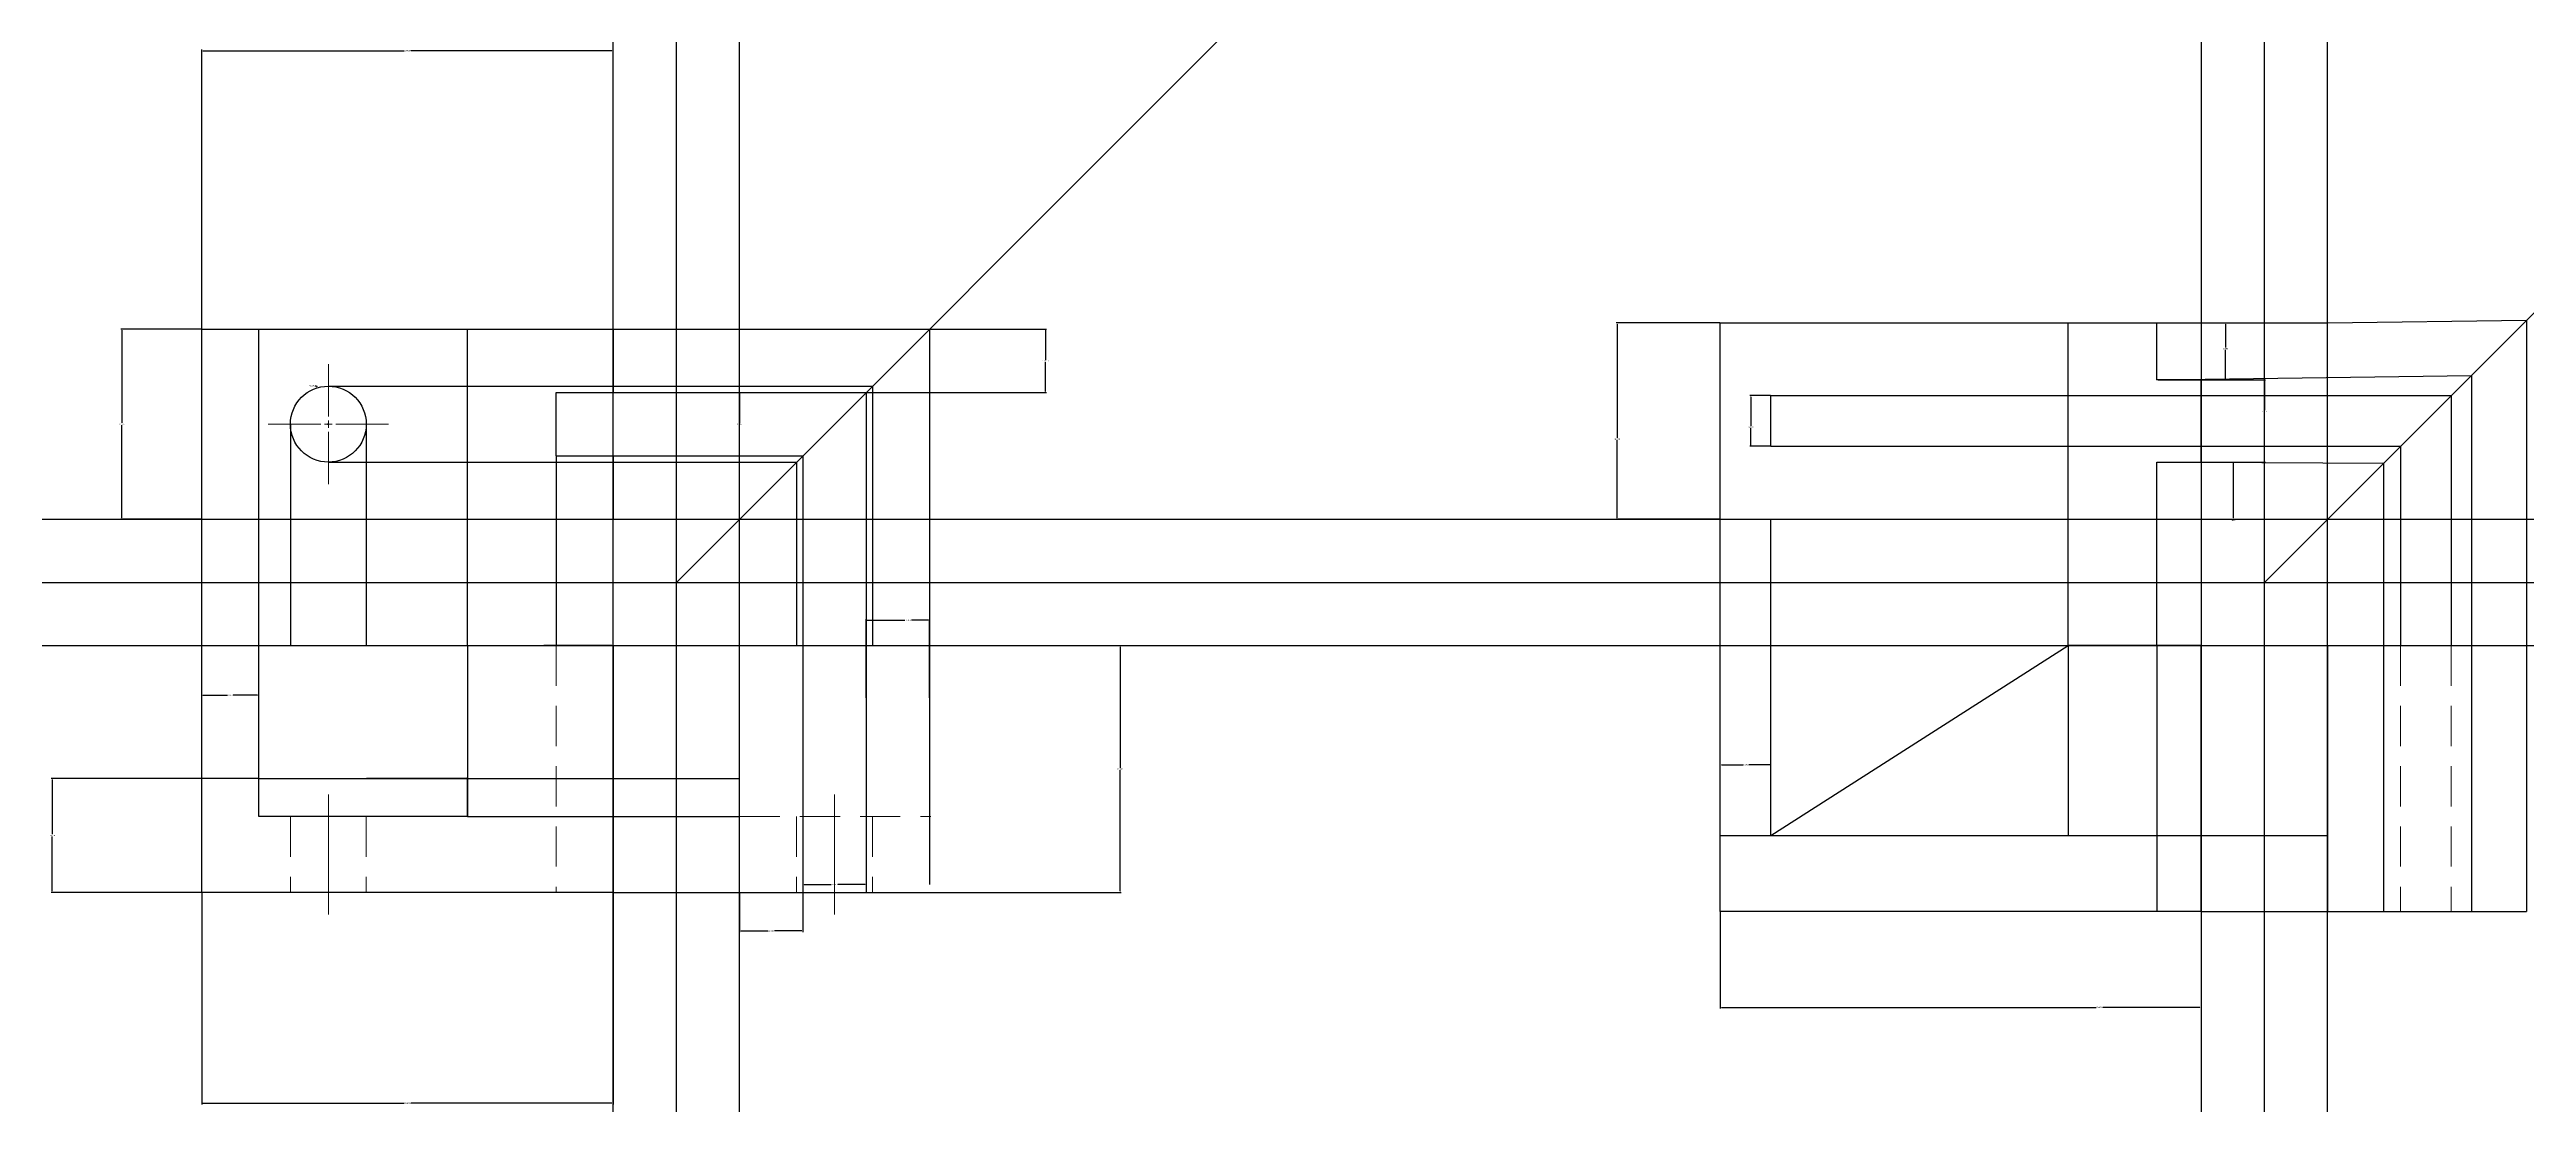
# Model space of a CAD drawing. Header units: millimetres. Extents: x 1469 to 7799, y 1414 to 1806.
# Drawn here: x 1468.6 to 1860.1, y 1527.5 to 1694.2 of the extents above; entities that cross this region are included whole.
import ezdxf

# ---------------------------------------------------------------- set-up
doc = ezdxf.new("R2010")
doc.units = ezdxf.units.MM
doc.linetypes.add('CENTER2', pattern=[28.575, 19.05, -3.175, 3.175, -3.175])
doc.linetypes.add('HIDDEN', pattern=[9.525, 6.35, -3.175])
for name, color, linetype, lineweight in [('centre line', 160, 'CENTER2', 15), ('dimension', 210, 'Continuous', 15), ('hidden line', 40, 'HIDDEN', 20)]:
    doc.layers.add(name, color=color, linetype=linetype, lineweight=lineweight)
doc.layers.add('drawing', color=7, linetype='Continuous')
doc.layers.add('porjection line', color=130, linetype='Continuous', transparency=0.8)
doc.layers.add('ref line', color=10, linetype='Continuous', transparency=0.8)
doc.styles.get("Standard").update_dxf_attribs({"font": 'arial.ttf'})
doc.dimstyles.get("Standard").update_dxf_attribs({"dimtxt": 0.18, "dimasz": 0.18, "dimexe": 0.18, "dimexo": 0.0625, "dimgap": 0.09, "dimtad": 0, "dimtih": 1, "dimtoh": 1, "dimdec": 4, "dimzin": 0, "dimdsep": 46, "dimtxsty": 'Standard', "dimcen": 0.09, "dimadec": 0, "dimazin": 0, "dimtfac": 1, "dimtdec": 4, "dimtofl": 0, "dimtmove": 0, "dimatfit": 3, "dimfxl": 1, "dimtolj": 1, "dimtzin": 0, "dimarcsym": 0})

# ---------------------------------------------------------------- blocks, each defined once
blk = doc.blocks.new('*U216')
at = {"layer": 'centre line', "color": 0, "linetype": 'CENTER2', "transparency": 16777216}
for p, q in [((0, 1.2), (0, 9.5)), ((-9.5, 0), (-1.2, 0)), ((1.2, 0), (9.5, 0)), ((0, -9.5), (0, -1.2))]:
    blk.add_line(p, q, dxfattribs=at)
at = {"layer": 'centre line', "color": 0, "linetype": 'Continuous', "transparency": 16777216}
for p, q in [((-0.6, 0), (0.6, 0)), ((0, -0.6), (0, 0.6))]:
    blk.add_line(p, q, dxfattribs=at)
blk = doc.blocks.new('*U217')
at = {"layer": 'centre line', "color": 0, "linetype": 'CENTER2', "transparency": 16777216}
blk.add_line((0, 9.5), (0, -9.5), dxfattribs=at)
blk = doc.blocks.new('*U218')
at = {"layer": 'centre line', "color": 0, "linetype": 'CENTER2', "transparency": 16777216}
blk.add_line((0, 9.5), (0, -9.5), dxfattribs=at)
blk = doc.blocks.new('*D227')
at = {"layer": 'Defpoints', "color": 0, "transparency": 16777216}
for p in [(1510.9, 1640.78), (1512.67, 1635.05)]:
    blk.add_point(p, dxfattribs=at)
at = {"layer": 'dimension', "color": 0, "lineweight": -2, "transparency": 16777216}
for p, q in [((1510.61, 1641.12), (1510.79, 1641.12)), ((1510.79, 1641.12), (1510.84, 1640.95)), ((1512.58, 1635.05), (1512.76, 1635.05)), ((1512.67, 1634.96), (1512.67, 1635.14))]:
    blk.add_line(p, q, dxfattribs=at)
at = {"layer": 'dimension', "color": 0, "transparency": 16777216}
blk.add_solid([(1510.87, 1640.96), (1510.82, 1640.94), (1510.9, 1640.78)], dxfattribs=at)
at = {"layer": 'dimension', "color": 0, "transparency": 16777216, "insert": (1510.06, 1641.12), "char_height": 0.18, "attachment_point": 5}
blk.add_mtext('\\A1;R6.0000', dxfattribs=at)
blk = doc.blocks.new('*D408')
at = {"layer": 'Defpoints', "color": 0, "transparency": 16777216}
for p in [(1492.67, 1650.05), (1480.05, 1620.05), (1492.67, 1620.05)]:
    blk.add_point(p, dxfattribs=at)
at = {"layer": 'dimension', "color": 0, "lineweight": -2, "transparency": 16777216}
for p, q in [((1492.61, 1650.05), (1479.87, 1650.05)), ((1480.05, 1649.87), (1480.05, 1635.23)), ((1480.05, 1620.23), (1480.05, 1634.86)), ((1492.61, 1620.05), (1479.87, 1620.05))]:
    blk.add_line(p, q, dxfattribs=at)
at = {"layer": 'dimension', "color": 0, "transparency": 16777216}
for points in [[(1480.02, 1649.87), (1480.08, 1649.87), (1480.05, 1650.05)], [(1480.02, 1620.23), (1480.08, 1620.23), (1480.05, 1620.05)]]:
    blk.add_solid(points, dxfattribs=at)
at = {"layer": 'dimension', "color": 0, "transparency": 16777216, "insert": (1480.05, 1635.05), "char_height": 0.18, "attachment_point": 5}
blk.add_mtext('\\A1;30.0000', dxfattribs=at)
blk = doc.blocks.new('*D409')
at = {"layer": 'Defpoints', "color": 0, "transparency": 16777216}
for p in [(1557.67, 1694.06), (1492.67, 1650.05), (1557.67, 1650.05)]:
    blk.add_point(p, dxfattribs=at)
at = {"layer": 'dimension', "color": 0, "lineweight": -2, "transparency": 16777216}
for p, q in [((1492.67, 1650.11), (1492.67, 1694.24)), ((1492.85, 1694.06), (1524.64, 1694.06)), ((1557.49, 1694.06), (1525.71, 1694.06)), ((1557.67, 1650.11), (1557.67, 1694.24))]:
    blk.add_line(p, q, dxfattribs=at)
at = {"layer": 'dimension', "color": 0, "transparency": 16777216}
for points in [[(1492.85, 1694.09), (1492.85, 1694.03), (1492.67, 1694.06)], [(1557.49, 1694.09), (1557.49, 1694.03), (1557.67, 1694.06)]]:
    blk.add_solid(points, dxfattribs=at)
at = {"layer": 'dimension', "color": 0, "transparency": 16777216, "insert": (1525.17, 1694.06), "char_height": 0.18, "attachment_point": 5}
blk.add_mtext('\\A1;65.0000', dxfattribs=at)
blk = doc.blocks.new('*D410')
at = {"layer": 'Defpoints', "color": 0, "transparency": 16777216}
for p in [(1492.67, 1579.05), (1469.05, 1561.05), (1492.67, 1561.05)]:
    blk.add_point(p, dxfattribs=at)
at = {"layer": 'dimension', "color": 0, "lineweight": -2, "transparency": 16777216}
for p, q in [((1492.61, 1579.05), (1468.87, 1579.05)), ((1469.05, 1578.87), (1469.05, 1570.23)), ((1469.05, 1561.23), (1469.05, 1569.86)), ((1492.61, 1561.05), (1468.87, 1561.05))]:
    blk.add_line(p, q, dxfattribs=at)
at = {"layer": 'dimension', "color": 0, "transparency": 16777216}
for points in [[(1469.02, 1578.87), (1469.08, 1578.87), (1469.05, 1579.05)], [(1469.02, 1561.23), (1469.08, 1561.23), (1469.05, 1561.05)]]:
    blk.add_solid(points, dxfattribs=at)
at = {"layer": 'dimension', "color": 0, "transparency": 16777216, "insert": (1469.05, 1570.05), "char_height": 0.18, "attachment_point": 5}
blk.add_mtext('\\A1;18.0000', dxfattribs=at)
blk = doc.blocks.new('*D411')
at = {"layer": 'Defpoints', "color": 0, "transparency": 16777216}
for p in [(1492.67, 1561.05), (1557.67, 1561.05), (1557.67, 1527.72)]:
    blk.add_point(p, dxfattribs=at)
at = {"layer": 'dimension', "color": 0, "lineweight": -2, "transparency": 16777216}
for p, q in [((1492.67, 1560.98), (1492.67, 1527.54)), ((1557.67, 1560.98), (1557.67, 1527.54)), ((1492.85, 1527.72), (1524.64, 1527.72)), ((1557.49, 1527.72), (1525.71, 1527.72))]:
    blk.add_line(p, q, dxfattribs=at)
at = {"layer": 'dimension', "color": 0, "transparency": 16777216}
for points in [[(1492.85, 1527.75), (1492.85, 1527.69), (1492.67, 1527.72)], [(1557.49, 1527.75), (1557.49, 1527.69), (1557.67, 1527.72)]]:
    blk.add_solid(points, dxfattribs=at)
at = {"layer": 'dimension', "color": 0, "transparency": 16777216, "insert": (1525.17, 1527.72), "char_height": 0.18, "attachment_point": 5}
blk.add_mtext('\\A1;65.0000', dxfattribs=at)
blk = doc.blocks.new('*D228')
at = {"layer": 'Defpoints', "color": 0, "transparency": 16777216}
for p in [(1607.89, 1600.05), (1637.82, 1600.05), (1607.89, 1561.05)]:
    blk.add_point(p, dxfattribs=at)
at = {"layer": 'dimension', "color": 0, "lineweight": -2, "transparency": 16777216}
for p, q in [((1607.96, 1600.05), (1638, 1600.05)), ((1637.82, 1599.87), (1637.82, 1580.73)), ((1637.82, 1561.23), (1637.82, 1580.36)), ((1607.96, 1561.05), (1638, 1561.05))]:
    blk.add_line(p, q, dxfattribs=at)
at = {"layer": 'dimension', "color": 0, "transparency": 16777216}
for points in [[(1637.79, 1599.87), (1637.85, 1599.87), (1637.82, 1600.05)], [(1637.79, 1561.23), (1637.85, 1561.23), (1637.82, 1561.05)]]:
    blk.add_solid(points, dxfattribs=at)
at = {"layer": 'dimension', "color": 0, "transparency": 16777216, "insert": (1637.82, 1580.55), "char_height": 0.18, "attachment_point": 5}
blk.add_mtext('\\A1;39.0000', dxfattribs=at)
blk = doc.blocks.new('*D412')
at = {"layer": 'Defpoints', "color": 0, "transparency": 16777216}
for p in [(1557.67, 1650.05), (1557.67, 1640.05), (1626.01, 1640.05)]:
    blk.add_point(p, dxfattribs=at)
at = {"layer": 'dimension', "color": 0, "lineweight": -2, "transparency": 16777216}
for p, q in [((1557.74, 1650.05), (1626.19, 1650.05)), ((1626.01, 1649.87), (1626.01, 1645.23)), ((1626.01, 1640.23), (1626.01, 1644.86)), ((1557.74, 1640.05), (1626.19, 1640.05))]:
    blk.add_line(p, q, dxfattribs=at)
at = {"layer": 'dimension', "color": 0, "transparency": 16777216}
for points in [[(1625.98, 1649.87), (1626.04, 1649.87), (1626.01, 1650.05)], [(1625.98, 1640.23), (1626.04, 1640.23), (1626.01, 1640.05)]]:
    blk.add_solid(points, dxfattribs=at)
at = {"layer": 'dimension', "color": 0, "transparency": 16777216, "insert": (1626.01, 1645.05), "char_height": 0.18, "attachment_point": 5}
blk.add_mtext('\\A1;10.0000', dxfattribs=at)
blk = doc.blocks.new('*D413')
at = {"layer": 'Defpoints', "color": 0, "transparency": 16777216}
for p in [(1553.17, 1640.05), (1577.67, 1640.05), (1553.17, 1630.05)]:
    blk.add_point(p, dxfattribs=at)
at = {"layer": 'dimension', "color": 0, "lineweight": -2, "transparency": 16777216}
for p, q in [((1553.24, 1640.05), (1577.85, 1640.05)), ((1577.67, 1639.87), (1577.67, 1635.23)), ((1577.67, 1630.23), (1577.67, 1634.86)), ((1553.24, 1630.05), (1577.85, 1630.05))]:
    blk.add_line(p, q, dxfattribs=at)
at = {"layer": 'dimension', "color": 0, "transparency": 16777216}
for points in [[(1577.64, 1639.87), (1577.7, 1639.87), (1577.67, 1640.05)], [(1577.64, 1630.23), (1577.7, 1630.23), (1577.67, 1630.05)]]:
    blk.add_solid(points, dxfattribs=at)
at = {"layer": 'dimension', "color": 0, "transparency": 16777216, "insert": (1577.67, 1635.05), "char_height": 0.18, "attachment_point": 5}
blk.add_mtext('\\A1;10.0000', dxfattribs=at)
blk = doc.blocks.new('*D414')
at = {"layer": 'Defpoints', "color": 0, "transparency": 16777216}
for p in [(1534.67, 1600.05), (1557.67, 1600.05), (1557.67, 1600.05)]:
    blk.add_point(p, dxfattribs=at)
at = {"layer": 'dimension', "color": 0, "lineweight": -2, "transparency": 16777216}
for p, q in [((1534.67, 1600.11), (1534.67, 1600.23)), ((1534.85, 1600.05), (1545.64, 1600.05)), ((1557.49, 1600.05), (1546.71, 1600.05)), ((1557.67, 1600.11), (1557.67, 1600.23))]:
    blk.add_line(p, q, dxfattribs=at)
at = {"layer": 'dimension', "color": 0, "transparency": 16777216}
for points in [[(1534.85, 1600.08), (1534.85, 1600.02), (1534.67, 1600.05)], [(1557.49, 1600.08), (1557.49, 1600.02), (1557.67, 1600.05)]]:
    blk.add_solid(points, dxfattribs=at)
at = {"layer": 'dimension', "color": 0, "transparency": 16777216, "insert": (1546.17, 1600.05), "char_height": 0.18, "attachment_point": 5}
blk.add_mtext('\\A1;23.0000', dxfattribs=at)
blk = doc.blocks.new('*D396')
at = {"layer": 'Defpoints', "color": 0, "transparency": 16777216}
for p in [(1534.67, 1579.05), (1501.67, 1573.05), (1534.67, 1573.05)]:
    blk.add_point(p, dxfattribs=at)
at = {"layer": 'dimension', "color": 0, "lineweight": -2, "transparency": 16777216}
for p, q in [((1501.67, 1573.11), (1501.67, 1579.23)), ((1501.85, 1579.05), (1517.64, 1579.05)), ((1534.49, 1579.05), (1518.71, 1579.05)), ((1534.67, 1573.11), (1534.67, 1579.23))]:
    blk.add_line(p, q, dxfattribs=at)
at = {"layer": 'dimension', "color": 0, "transparency": 16777216}
for points in [[(1501.85, 1579.08), (1501.85, 1579.02), (1501.67, 1579.05)], [(1534.49, 1579.08), (1534.49, 1579.02), (1534.67, 1579.05)]]:
    blk.add_solid(points, dxfattribs=at)
at = {"layer": 'dimension', "color": 0, "transparency": 16777216, "insert": (1518.17, 1579.05), "char_height": 0.18, "attachment_point": 5}
blk.add_mtext('\\A1;33.0000', dxfattribs=at)
blk = doc.blocks.new('*D226')
at = {"layer": 'Defpoints', "color": 0, "transparency": 16777216}
for p in [(1501.67, 1592.22), (1492.67, 1579.05), (1501.67, 1579.23)]:
    blk.add_point(p, dxfattribs=at)
at = {"layer": 'dimension', "color": 0, "lineweight": -2, "transparency": 16777216}
for p, q in [((1492.67, 1579.11), (1492.67, 1592.4)), ((1492.85, 1592.22), (1496.71, 1592.22)), ((1501.49, 1592.22), (1497.64, 1592.22)), ((1501.67, 1579.29), (1501.67, 1592.4))]:
    blk.add_line(p, q, dxfattribs=at)
at = {"layer": 'dimension', "color": 0, "transparency": 16777216}
for points in [[(1492.85, 1592.25), (1492.85, 1592.19), (1492.67, 1592.22)], [(1501.49, 1592.25), (1501.49, 1592.19), (1501.67, 1592.22)]]:
    blk.add_solid(points, dxfattribs=at)
at = {"layer": 'dimension', "color": 0, "transparency": 16777216, "insert": (1497.17, 1592.22), "char_height": 0.18, "attachment_point": 5}
blk.add_mtext('\\A1;9.0000', dxfattribs=at)
blk = doc.blocks.new('*D397')
at = {"layer": 'Defpoints', "color": 0, "transparency": 16777216}
for p in [(1577.67, 1561.05), (1587.67, 1561.05), (1587.67, 1554.95)]:
    blk.add_point(p, dxfattribs=at)
at = {"layer": 'dimension', "color": 0, "lineweight": -2, "transparency": 16777216}
for p, q in [((1577.67, 1560.98), (1577.67, 1554.77)), ((1587.67, 1560.98), (1587.67, 1554.77)), ((1577.85, 1554.95), (1582.15, 1554.95)), ((1587.49, 1554.95), (1583.2, 1554.95))]:
    blk.add_line(p, q, dxfattribs=at)
at = {"layer": 'dimension', "color": 0, "transparency": 16777216}
for points in [[(1577.85, 1554.98), (1577.85, 1554.92), (1577.67, 1554.95)], [(1587.49, 1554.98), (1587.49, 1554.92), (1587.67, 1554.95)]]:
    blk.add_solid(points, dxfattribs=at)
at = {"layer": 'dimension', "color": 0, "transparency": 16777216, "insert": (1582.67, 1554.95), "char_height": 0.18, "attachment_point": 5}
blk.add_mtext('\\A1;10.0000', dxfattribs=at)
blk = doc.blocks.new('*D398')
at = {"layer": 'Defpoints', "color": 0, "transparency": 16777216}
for p in [(1587.67, 1565.12), (1597.67, 1565.12), (1597.67, 1562.29)]:
    blk.add_point(p, dxfattribs=at)
at = {"layer": 'dimension', "color": 0, "lineweight": -2, "transparency": 16777216}
for p, q in [((1587.67, 1565.06), (1587.67, 1562.11)), ((1587.85, 1562.29), (1592.15, 1562.29)), ((1597.49, 1562.29), (1593.2, 1562.29)), ((1597.67, 1565.06), (1597.67, 1562.11))]:
    blk.add_line(p, q, dxfattribs=at)
at = {"layer": 'dimension', "color": 0, "transparency": 16777216}
for points in [[(1587.85, 1562.32), (1587.85, 1562.26), (1587.67, 1562.29)], [(1597.49, 1562.32), (1597.49, 1562.26), (1597.67, 1562.29)]]:
    blk.add_solid(points, dxfattribs=at)
at = {"layer": 'dimension', "color": 0, "transparency": 16777216, "insert": (1592.67, 1562.29), "char_height": 0.18, "attachment_point": 5}
blk.add_mtext('\\A1;10.0000', dxfattribs=at)
blk = doc.blocks.new('*D399')
at = {"layer": 'Defpoints', "color": 0, "transparency": 16777216}
for p in [(1607.67, 1604.07), (1597.67, 1591.73), (1607.67, 1591.73)]:
    blk.add_point(p, dxfattribs=at)
at = {"layer": 'drawing', "color": 0, "lineweight": -2, "transparency": 16777216}
for p, q in [((1597.67, 1591.79), (1597.67, 1604.25)), ((1597.85, 1604.07), (1603.77, 1604.07)), ((1607.49, 1604.07), (1604.82, 1604.07)), ((1607.67, 1591.79), (1607.67, 1604.25))]:
    blk.add_line(p, q, dxfattribs=at)
at = {"layer": 'drawing', "color": 0, "transparency": 16777216}
for points in [[(1597.85, 1604.1), (1597.85, 1604.04), (1597.67, 1604.07)], [(1607.49, 1604.1), (1607.49, 1604.04), (1607.67, 1604.07)]]:
    blk.add_solid(points, dxfattribs=at)
at = {"layer": 'drawing', "color": 0, "transparency": 16777216, "insert": (1604.3, 1604.07), "char_height": 0.18, "attachment_point": 5}
blk.add_mtext('\\A1;10.0000', dxfattribs=at)
blk = doc.blocks.new('*D400')
at = {"layer": 'Defpoints', "color": 0, "transparency": 16777216}
for p in [(1732.65, 1651.05), (1716.39, 1620.05), (1732.65, 1620.05)]:
    blk.add_point(p, dxfattribs=at)
at = {"layer": 'dimension', "color": 0, "lineweight": -2, "transparency": 16777216}
for p, q in [((1732.59, 1651.05), (1716.21, 1651.05)), ((1716.39, 1650.87), (1716.39, 1632.87)), ((1716.39, 1620.23), (1716.39, 1632.51)), ((1732.59, 1620.05), (1716.21, 1620.05))]:
    blk.add_line(p, q, dxfattribs=at)
at = {"layer": 'dimension', "color": 0, "transparency": 16777216}
for points in [[(1716.36, 1650.87), (1716.42, 1650.87), (1716.39, 1651.05)], [(1716.36, 1620.23), (1716.42, 1620.23), (1716.39, 1620.05)]]:
    blk.add_solid(points, dxfattribs=at)
at = {"layer": 'dimension', "color": 0, "transparency": 16777216, "insert": (1716.39, 1632.69), "char_height": 0.18, "attachment_point": 5}
blk.add_mtext('\\A1;31.0000', dxfattribs=at)
blk = doc.blocks.new('*D401')
at = {"layer": 'Defpoints', "color": 0, "transparency": 16777216}
for p in [(1732.65, 1558.05), (1808.65, 1558.05), (1808.65, 1542.88)]:
    blk.add_point(p, dxfattribs=at)
at = {"layer": 'dimension', "color": 0, "lineweight": -2, "transparency": 16777216}
for p, q in [((1732.65, 1557.98), (1732.65, 1542.7)), ((1808.65, 1557.98), (1808.65, 1542.7)), ((1732.83, 1542.88), (1792.05, 1542.88)), ((1808.47, 1542.88), (1793.12, 1542.88))]:
    blk.add_line(p, q, dxfattribs=at)
at = {"layer": 'dimension', "color": 0, "transparency": 16777216}
for points in [[(1732.83, 1542.91), (1732.83, 1542.85), (1732.65, 1542.88)], [(1808.47, 1542.91), (1808.47, 1542.85), (1808.65, 1542.88)]]:
    blk.add_solid(points, dxfattribs=at)
at = {"layer": 'dimension', "color": 0, "transparency": 16777216, "insert": (1792.58, 1542.88), "char_height": 0.18, "attachment_point": 5}
blk.add_mtext('\\A1;76.0000', dxfattribs=at)
blk = doc.blocks.new('*D402')
at = {"layer": 'Defpoints', "color": 0, "transparency": 16777216}
for p in [(1801.65, 1651.05), (1801.78, 1642.05), (1812.53, 1642.05)]:
    blk.add_point(p, dxfattribs=at)
at = {"layer": 'dimension', "color": 0, "lineweight": -2, "transparency": 16777216}
for p, q in [((1801.72, 1651.05), (1812.71, 1651.05)), ((1812.53, 1650.87), (1812.53, 1647.15)), ((1812.53, 1642.23), (1812.53, 1646.78)), ((1801.85, 1642.05), (1812.71, 1642.05))]:
    blk.add_line(p, q, dxfattribs=at)
at = {"layer": 'dimension', "color": 0, "transparency": 16777216}
for points in [[(1812.5, 1650.87), (1812.56, 1650.87), (1812.53, 1651.05)], [(1812.5, 1642.23), (1812.56, 1642.23), (1812.53, 1642.05)]]:
    blk.add_solid(points, dxfattribs=at)
at = {"layer": 'dimension', "color": 0, "transparency": 16777216, "insert": (1812.53, 1646.97), "char_height": 0.18, "attachment_point": 5}
blk.add_mtext('\\A1;8.9982', dxfattribs=at)
blk = doc.blocks.new('*D403')
at = {"layer": 'Defpoints', "color": 0, "transparency": 16777216}
for p in [(1807.28, 1642.05), (1805.15, 1629.05), (1818.65, 1629.05)]:
    blk.add_point(p, dxfattribs=at)
at = {"layer": 'dimension', "color": 0, "lineweight": -2, "transparency": 16777216}
for p, q in [((1807.34, 1642.05), (1818.83, 1642.05)), ((1818.65, 1641.87), (1818.65, 1637.23)), ((1818.65, 1629.23), (1818.65, 1636.87)), ((1805.22, 1629.05), (1818.83, 1629.05))]:
    blk.add_line(p, q, dxfattribs=at)
at = {"layer": 'dimension', "color": 0, "transparency": 16777216}
for points in [[(1818.62, 1641.87), (1818.68, 1641.87), (1818.65, 1642.05)], [(1818.62, 1629.23), (1818.68, 1629.23), (1818.65, 1629.05)]]:
    blk.add_solid(points, dxfattribs=at)
at = {"layer": 'dimension', "color": 0, "transparency": 16777216, "insert": (1818.65, 1637.05), "char_height": 0.18, "attachment_point": 5}
blk.add_mtext('\\A1;13.0018', dxfattribs=at)
blk = doc.blocks.new('*D404')
at = {"layer": 'Defpoints', "color": 0, "transparency": 16777216}
for p in [(1805.15, 1629.05), (1801.65, 1620.05), (1813.72, 1620.05)]:
    blk.add_point(p, dxfattribs=at)
at = {"layer": 'dimension', "color": 0, "lineweight": -2, "transparency": 16777216}
for p, q in [((1805.22, 1629.05), (1813.9, 1629.05)), ((1813.72, 1628.87), (1813.72, 1620.23)), ((1801.72, 1620.05), (1813.9, 1620.05)), ((1813.72, 1619.87), (1813.54, 1619.87)), ((1813.72, 1620.05), (1813.72, 1619.87))]:
    blk.add_line(p, q, dxfattribs=at)
at = {"layer": 'dimension', "color": 0, "transparency": 16777216}
for points in [[(1813.69, 1628.87), (1813.75, 1628.87), (1813.72, 1629.05)], [(1813.69, 1620.23), (1813.75, 1620.23), (1813.72, 1620.05)]]:
    blk.add_solid(points, dxfattribs=at)
at = {"layer": 'dimension', "color": 0, "transparency": 16777216, "insert": (1813.72, 1619.87), "char_height": 0.18, "attachment_point": 5}
blk.add_mtext('\\A1;9.0000', dxfattribs=at)
blk = doc.blocks.new('*D405')
at = {"layer": 'Defpoints', "color": 0, "transparency": 16777216}
for p in [(1740.65, 1639.55), (1737.5, 1631.55), (1740.65, 1631.55)]:
    blk.add_point(p, dxfattribs=at)
at = {"layer": 'dimension', "color": 0, "lineweight": -2, "transparency": 16777216}
for p, q in [((1740.59, 1639.55), (1737.32, 1639.55)), ((1737.5, 1639.37), (1737.5, 1634.77)), ((1737.5, 1631.73), (1737.5, 1634.4)), ((1740.59, 1631.55), (1737.32, 1631.55))]:
    blk.add_line(p, q, dxfattribs=at)
at = {"layer": 'dimension', "color": 0, "transparency": 16777216}
for points in [[(1737.47, 1639.37), (1737.53, 1639.37), (1737.5, 1639.55)], [(1737.47, 1631.73), (1737.53, 1631.73), (1737.5, 1631.55)]]:
    blk.add_solid(points, dxfattribs=at)
at = {"layer": 'dimension', "color": 0, "transparency": 16777216, "insert": (1737.5, 1634.59), "char_height": 0.18, "attachment_point": 5}
blk.add_mtext('\\A1;8.0000', dxfattribs=at)
blk = doc.blocks.new('*D406')
at = {"layer": 'Defpoints', "color": 0, "transparency": 16777216}
for p in [(1740.65, 1581.23), (1732.65, 1570.05), (1740.65, 1570.05)]:
    blk.add_point(p, dxfattribs=at)
at = {"layer": 'dimension', "color": 0, "lineweight": -2, "transparency": 16777216}
for p, q in [((1732.65, 1570.11), (1732.65, 1581.41)), ((1732.83, 1581.23), (1736.27, 1581.23)), ((1740.47, 1581.23), (1737.2, 1581.23)), ((1740.65, 1570.11), (1740.65, 1581.41))]:
    blk.add_line(p, q, dxfattribs=at)
at = {"layer": 'dimension', "color": 0, "transparency": 16777216}
for points in [[(1732.83, 1581.26), (1732.83, 1581.2), (1732.65, 1581.23)], [(1740.47, 1581.26), (1740.47, 1581.2), (1740.65, 1581.23)]]:
    blk.add_solid(points, dxfattribs=at)
at = {"layer": 'dimension', "color": 0, "transparency": 16777216, "insert": (1736.73, 1581.23), "char_height": 0.18, "attachment_point": 5}
blk.add_mtext('\\A1;8.0000', dxfattribs=at)

msp = doc.modelspace()

# ---------------------------------------------------------------- linework, layer by layer
at = {"layer": 'drawing'}
for p, q in [((1492.67266, 1620.04556), (1492.67266, 1650.04556)), ((1492.67266, 1650.04556), (1557.67266, 1650.04556)), ((1501.67266, 1620.04556), (1501.67266, 1650.04556)), ((1534.67266, 1620.04556), (1534.67266, 1650.04556)), ((1557.67266, 1650.04556), (1557.67266, 1640.04556)), ((1732.65467, 1620.04556), (1732.65467, 1651.04556)), ((1732.65467, 1651.04556), (1801.65467, 1651.04556)), ((1787.65467, 1620.04556), (1787.65467, 1651.04556)), ((1801.65467, 1642.04556), (1801.65467, 1651.04556)), ((1808.65467, 1642.04556), (1801.65467, 1642.04556)), ((1808.65467, 1629.04556), (1808.65467, 1642.04556)), ((1548.67266, 1630.04556), (1548.67266, 1640.04556)), ((1548.67266, 1640.04556), (1557.67266, 1640.04556)), ((1740.65467, 1631.54556), (1740.65467, 1639.54556)), ((1740.65467, 1639.54556), (1787.65467, 1639.54556)), ((1548.67266, 1630.04556), (1557.67266, 1630.04556)), ((1557.67266, 1630.04556), (1557.67266, 1620.04556)), ((1740.65467, 1631.54556), (1787.65467, 1631.54556)), ((1801.65467, 1620.04556), (1801.65467, 1629.04556)), ((1801.65467, 1629.04556), (1808.65467, 1629.04556)), ((1492.67266, 1620.04556), (1557.67266, 1620.04556)), ((1732.65467, 1620.04556), (1801.65467, 1620.04556)), ((1534.67266, 1600.04556), (1557.67266, 1600.04556)), ((1534.67266, 1600.04556), (1534.67266, 1573.04556)), ((1557.67266, 1600.04556), (1557.67266, 1561.04556)), ((1577.67266, 1561.04556), (1577.67266, 1600.04556)), ((1577.67266, 1600.04556), (1607.67266, 1600.04556)), ((1587.67266, 1600.04556), (1587.67266, 1561.04556)), ((1597.67266, 1600.04556), (1597.67266, 1561.04556)), ((1607.67266, 1600.04556), (1607.67266, 1562.29105)), ((1740.65467, 1570.04556), (1787.65467, 1600.04556)), ((1801.65467, 1600.04556), (1787.65467, 1600.04556)), ((1787.65467, 1600.04556), (1787.65467, 1570.04556)), ((1808.65467, 1600.04556), (1801.65467, 1600.04556)), ((1801.65467, 1600.04556), (1801.65467, 1558.04556)), ((1808.65467, 1558.04556), (1808.65467, 1600.04556)), ((1828.65467, 1600.04556), (1828.65467, 1558.04556)), ((1828.65467, 1600.04556), (1860.07447, 1600.04556)), ((1837.49925, 1600.04556), (1837.49925, 1558.04556)), ((1851.36722, 1600.04556), (1851.36722, 1558.04556)), ((1860.07447, 1600.04556), (1860.07447, 1558.04556)), ((1501.67266, 1579.04556), (1492.67266, 1579.04556)), ((1492.67266, 1561.04556), (1492.67266, 1579.04556)), ((1501.67266, 1573.04556), (1501.67266, 1579.04556)), ((1534.67266, 1573.04556), (1501.67266, 1573.04556)), ((1732.65467, 1558.04556), (1732.65467, 1570.04556)), ((1732.65467, 1570.04556), (1787.65467, 1570.04556)), ((1557.67266, 1561.04556), (1492.67266, 1561.04556)), ((1577.67266, 1561.04556), (1597.67266, 1561.04556)), ((1597.67266, 1561.04556), (1607.89445, 1561.04556)), ((1808.65467, 1558.04556), (1732.65467, 1558.04556)), ((1828.65467, 1558.04556), (1860.07447, 1558.04556))]:
    msp.add_line(p, q, dxfattribs=at)
msp.add_circle((1512.67266, 1635.04556), 6, dxfattribs=at)
at = {"layer": 'hidden line'}
for p, q in [((1548.67266, 1600.04556), (1548.67266, 1561.04556)), ((1840.15467, 1600.04556), (1840.15467, 1558.04556)), ((1848.15467, 1600.04556), (1848.15467, 1558.04556)), ((1506.67266, 1573.04556), (1506.67266, 1561.04556)), ((1518.67266, 1573.04556), (1518.67266, 1561.04556)), ((1577.67266, 1573.04556), (1607.89445, 1573.04556)), ((1586.67266, 1573.04556), (1586.67266, 1561.04556)), ((1598.67266, 1573.04556), (1598.67266, 1561.04556))]:
    msp.add_line(p, q, dxfattribs=at)
at = {"layer": 'porjection line'}
for p, direction in [((1557.67266, 1610.04556), (0, 1)), ((1567.67266, 1610.04556), (0, 1)), ((1577.67266, 1610.04556), (0, 1)), ((1808.65467, 1610.04556), (0, -1)), ((1818.65467, 1610.04556), (0, 1)), ((1828.65467, 1610.04556), (0, 1)), ((1567.67266, 1620.04556), (1, 0)), ((1567.67266, 1610.04556), (1, 0)), ((1567.67266, 1600.04556), (1, 0))]:
    msp.add_xline(p, direction, dxfattribs=at)
for p in [(1567.67266, 1610.04556), (1818.65467, 1610.04556)]:
    msp.add_ray(p, (0.707106781, 0.707106781), dxfattribs=at)
at = {"layer": 'ref line'}
for p, q in [((1557.67266, 1650.04556), (1607.67266, 1650.04556)), ((1607.67266, 1650.04556), (1607.67266, 1600.04556)), ((1801.65467, 1651.04556), (1828.65467, 1651.04556)), ((1828.65467, 1651.04556), (1860.07447, 1651.46536)), ((1860.07447, 1651.46536), (1860.07447, 1600.04556)), ((1512.67266, 1641.04556), (1598.67266, 1641.04556)), ((1598.67266, 1641.04556), (1598.67266, 1600.04556)), ((1801.65467, 1642.04556), (1851.36722, 1642.75811)), ((1851.36722, 1642.75811), (1851.36722, 1600.04556)), ((1557.67266, 1640.04556), (1597.67266, 1640.04556)), ((1597.67266, 1640.04556), (1597.67266, 1600.04556)), ((1787.65467, 1639.54556), (1848.15467, 1639.54556)), ((1848.15467, 1639.54556), (1848.15467, 1600.04556)), ((1506.67266, 1635.04556), (1506.67266, 1600.04556)), ((1518.67266, 1635.04556), (1518.67266, 1600.04556)), ((1512.67266, 1629.04556), (1586.67266, 1629.04556)), ((1548.67266, 1630.04556), (1548.67266, 1600.04556)), ((1557.67266, 1630.04556), (1587.67266, 1630.04556)), ((1586.67266, 1629.04556), (1586.67266, 1609.01824)), ((1587.67266, 1630.04556), (1587.67266, 1600.04556)), ((1787.65467, 1631.54556), (1840.15467, 1631.54556)), ((1808.65467, 1629.04556), (1837.49925, 1628.89014)), ((1837.49925, 1628.89014), (1837.49925, 1600.04556)), ((1840.15467, 1631.54556), (1840.15467, 1600.04556)), ((1492.67266, 1579.04556), (1492.67266, 1620.04556)), ((1501.67266, 1579.04556), (1501.67266, 1620.04556)), ((1534.67266, 1600.04556), (1534.67266, 1620.04556)), ((1557.67266, 1600.04556), (1557.67266, 1620.04556)), ((1732.65467, 1570.04556), (1732.65467, 1620.04556)), ((1740.65467, 1570.04556), (1740.65467, 1620.04556)), ((1787.65467, 1600.04556), (1787.65467, 1620.04556)), ((1801.65467, 1600.04556), (1801.65467, 1620.04556)), ((1586.67266, 1609.01824), (1586.67266, 1600.04556)), ((1557.67266, 1600.04556), (1577.67266, 1600.04556)), ((1808.65467, 1600.04556), (1828.65467, 1600.04556)), ((1501.67266, 1579.04556), (1577.67266, 1579.04556)), ((1534.67266, 1573.04556), (1577.67266, 1573.04556)), ((1787.65467, 1570.04556), (1828.65467, 1570.04556)), ((1557.67266, 1561.04556), (1577.67266, 1561.04556)), ((1808.65467, 1558.04556), (1828.65467, 1558.04556))]:
    msp.add_line(p, q, dxfattribs=at)

# ---------------------------------------------------------------- block references
at = {"layer": 'centre line', "linetype": 'CENTER2'}
for name, p in [('*U216', (1512.67266, 1635.04556)), ('*U217', (1512.67266, 1567.04556)), ('*U218', (1592.67266, 1567.04556))]:
    msp.add_blockref(name, p, dxfattribs=at)

# ---------------------------------------------------------------- dimensions: what is measured, and where the dimension line sits
at = {"layer": 'dimension'}
for base, p1, p2, picture, middle in [((1557.67266, 1694.06098), (1492.67266, 1650.04556), (1557.67266, 1650.04556), '*D409', (1525.17266, 1694.06098)), ((1557.67266, 1600.04556), (1534.67266, 1600.04556), (1557.67266, 1600.04556), '*D414', (1546.17266, 1600.04556)), ((1501.67266, 1592.22309), (1492.67266, 1579.04556), (1501.67266, 1579.22556), '*D226', (1497.17266, 1592.22309)), ((1534.67266, 1579.04556), (1501.67266, 1573.04556), (1534.67266, 1573.04556), '*D396', (1518.17266, 1579.04556)), ((1597.67266, 1562.29105), (1587.67266, 1565.12282), (1597.67266, 1565.12282), '*D398', (1592.67266, 1562.29105)), ((1557.67266, 1527.71988), (1492.67266, 1561.04556), (1557.67266, 1561.04556), '*D411', (1525.17266, 1527.71988)), ((1587.67266, 1554.94613), (1577.67266, 1561.04556), (1587.67266, 1561.04556), '*D397', (1582.67266, 1554.94613))]:
    dim = msp.add_linear_dim(base=base, p1=p1, p2=p2, dimstyle='Standard', dxfattribs=at)
    dim.commit()
    dim.dimension.update_dxf_attribs({"geometry": picture, "text_midpoint": middle})
for base, p1, p2, picture, middle in [((1480.05102, 1620.04556), (1492.67266, 1650.04556), (1492.67266, 1620.04556), '*D408', (1480.05102, 1635.04556)), ((1626.00987, 1640.04556), (1557.67266, 1650.04556), (1557.67266, 1640.04556), '*D412', (1626.00987, 1645.04556)), ((1577.67266, 1640.04556), (1553.17266, 1630.04556), (1553.17266, 1640.04556), '*D413', (1577.67266, 1635.04556)), ((1637.81925, 1600.04556), (1607.89445, 1561.04556), (1607.89445, 1600.04556), '*D228', (1637.81925, 1580.54556)), ((1469.05199, 1561.04556), (1492.67266, 1579.04556), (1492.67266, 1561.04556), '*D410', (1469.05199, 1570.04556))]:
    dim = msp.add_linear_dim(base=base, p1=p1, p2=p2, angle=90, dimstyle='Standard', dxfattribs=at)
    dim.commit()
    dim.dimension.update_dxf_attribs({"geometry": picture, "text_midpoint": middle})
for base, p1, p2, picture, middle in [((1716.38578, 1620.04556), (1732.65467, 1651.04556), (1732.65467, 1620.04556), '*D400', (1716.38578, 1632.6906)), ((1812.525991, 1642.047411), (1801.654673, 1651.045562), (1801.783647, 1642.047411), '*D402', (1812.525991, 1646.965861)), ((1818.654673, 1629.045562), (1807.276069, 1642.047411), (1805.154673, 1629.045562), '*D403', (1818.654673, 1637.047411)), ((1737.49928, 1631.54556), (1740.65467, 1639.54556), (1740.65467, 1631.54556), '*D405', (1737.49928, 1634.58633)), ((1813.71658, 1620.04556), (1805.15467, 1629.04556), (1801.65467, 1620.04556), '*D404', (1813.71658, 1619.86556))]:
    dim = msp.add_linear_dim(base=base, p1=p1, p2=p2, angle=90, dimstyle='Standard', dxfattribs=at)
    dim.commit()
    dim.dimension.update_dxf_attribs({"geometry": picture, "text_midpoint": middle, "dimtype": 160})
dim = msp.add_radius_dim(center=(1512.67266, 1635.04556), mpoint=(1510.89767, 1640.777), dimstyle='Standard', dxfattribs=at)
dim.commit()
dim.dimension.update_dxf_attribs({"geometry": '*D227', "text_midpoint": (1510.06172, 1641.12089)})
for base, p1, p2, picture, middle in [((1740.65467, 1581.22632), (1732.65467, 1570.04556), (1740.65467, 1570.04556), '*D406', (1736.73255, 1581.22632)), ((1808.65467, 1542.87539), (1732.65467, 1558.04556), (1808.65467, 1558.04556), '*D401', (1792.58359, 1542.87539))]:
    dim = msp.add_linear_dim(base=base, p1=p1, p2=p2, dimstyle='Standard', dxfattribs=at)
    dim.commit()
    dim.dimension.update_dxf_attribs({"geometry": picture, "text_midpoint": middle, "dimtype": 160})
at = {"layer": 'drawing'}
dim = msp.add_linear_dim(base=(1607.67266, 1604.07473), p1=(1597.67266, 1591.72824), p2=(1607.67266, 1591.72824), dimstyle='Standard', dxfattribs=at)
dim.commit()
dim.dimension.update_dxf_attribs({"geometry": '*D399', "text_midpoint": (1604.29712, 1604.07473), "dimtype": 160})

doc.saveas('drawing.dxf')
